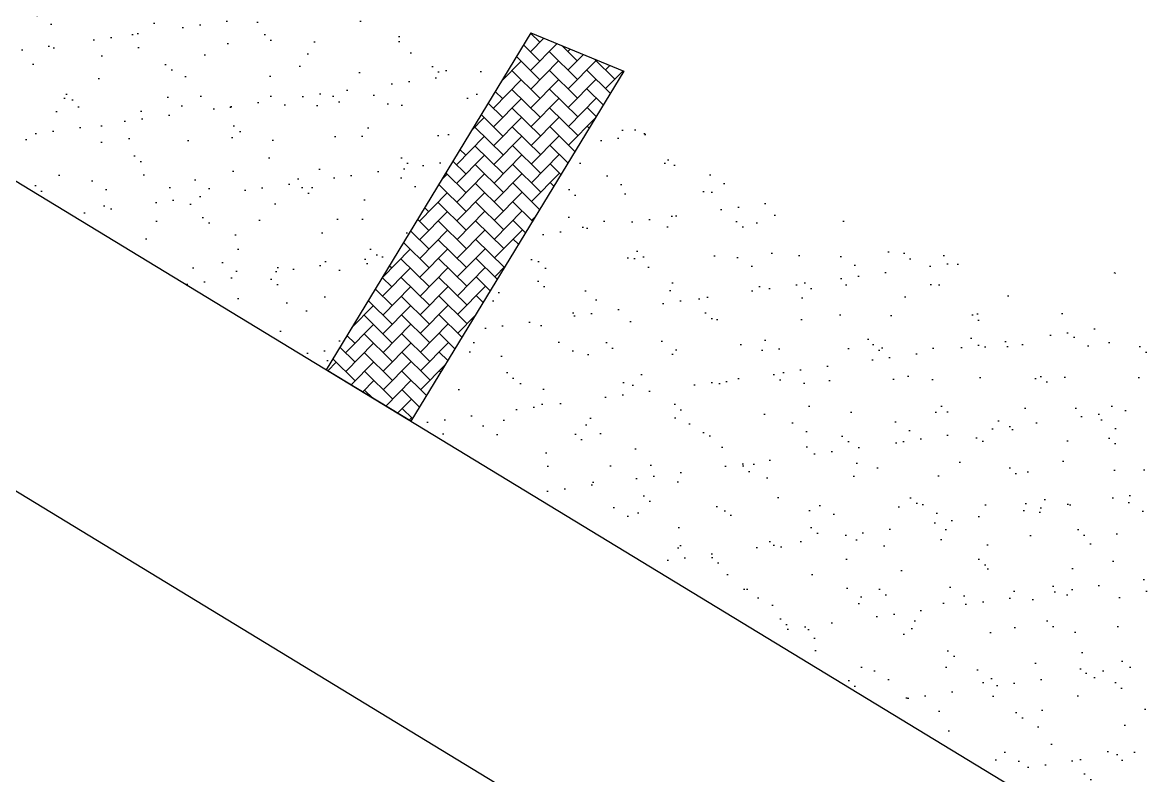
# Model space of a CAD drawing. Header units: metres. Extents: x 324293 to 653279, y 3585589 to 7191434.
# Drawn here: x 334488.12 to 334521.97, y 3600507.64 to 3600530.4 of the extents above; entities that cross this region are included whole.
import ezdxf

# ---------------------------------------------------------------- set-up
doc = ezdxf.new("R2010")
doc.units = ezdxf.units.M
for name, color, linetype in [('cahman', 80, 'Continuous'), ('center line', 10, 'Continuous'), ('masir', 25, 'Continuous')]:
    doc.layers.add(name, color=color, linetype=linetype)
pattern_1 = [(37.949870306, (28282.7474, -2517.6114), (-0.0781201379, 1.9262697745), [0, -1.52, 0, -1.7, 0, -1.625]), (7.94987031, (28282.7474, -2517.6114), (1.7475636851, 2.8359547187), [0, -0.82, 0, -1.37, 0, -0.525]), (327.949870306, (28281.5175, -2517.6211), (3.1140014368, 0.0301099917), [0, -0.5, 0, -1.8, 0, -2.35]), (317.94987031, (28281.5175, -2517.621), (2.9991427517, 0.901251527), [0, -0.25, 0, -1.18, 0, -1.35])]

msp = doc.modelspace()

# ---------------------------------------------------------------- hatches: boundary and pattern name
at = {"layer": 'cahman'}
h = msp.add_hatch(dxfattribs=at)
h.set_pattern_fill('AR-SAND', color=256, angle=0.44987, style=0)
h.set_pattern_definition(pattern_1)
h.paths.add_polyline_path([(334497.29669, 3600519.90378), (334502.71678, 3600528.81879), (334440.68556, 3600554.32184)])
h = msp.add_hatch(dxfattribs=at)
h.set_pattern_fill('AR-HBONE', color=30, scale=0.1, angle=0.44987, style=0)
h.set_pattern_definition([(45.449870306, (28282.74744, -2517.61144), (-0.004441556825, 0.565667987934), [1.2, -0.4]), (135.449870306, (28283.02805, -2517.3264), (-0.004441556825, 0.565667987934), [1.2, -0.4])])
h.paths.add_polyline_path([(334503.48417, 3600530.08101), (334506.29359, 3600528.92714), (334499.8601, 3600518.34529), (334497.29669, 3600519.90378)])
h = msp.add_hatch(dxfattribs=at)
h.set_pattern_fill('AR-SAND', color=256, angle=0.44987, style=0)
h.set_pattern_definition(pattern_1)
h.paths.add_polyline_path([(334538.11731, 3600495.08592), (334547.44026, 3600510.4204), (334505.52562, 3600527.66399), (334499.8601, 3600518.34529)])

# ---------------------------------------------------------------- linework, layer by layer
at = {"layer": 'center line'}
msp.add_line((334449.7151, 3600539.46962, 1313.25213), (334575.66345, 3600462.89637, 1313.25213), dxfattribs=at)
at = {"layer": 'masir'}
for p, q in [((334440.68556, 3600554.32184, 1313.25213), (334577.43276, 3600471.18318, 1313.25213)), ((334503.48417, 3600530.08101, 1313.25213), (334497.29669, 3600519.90378, 1313.25213)), ((334503.48417, 3600530.08101, 1313.25213), (334506.29359, 3600528.92714, 1313.25213)), ((334506.29359, 3600528.92714, 1313.25213), (334499.8601, 3600518.34529, 1313.25213)), ((334521.10615, 3600522.84315, 1313.25213), (334521.15501, 3600522.82308, 1313.25213)), ((334499.8601, 3600518.34529, 1313.25213), (334497.29669, 3600519.90378, 1313.25213))]:
    msp.add_line(p, q, dxfattribs=at)

doc.saveas('drawing.dxf')
